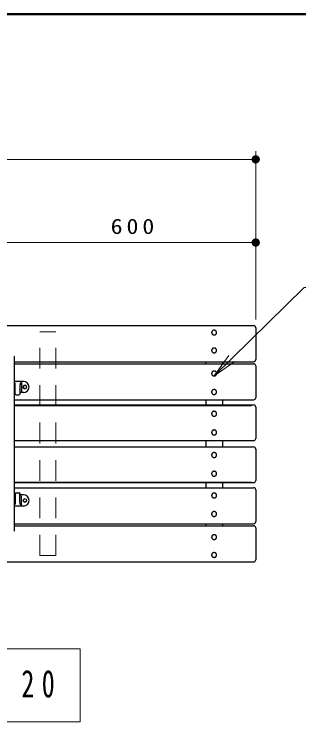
# Model space of a CAD drawing. Units: millimetres on the paper, scale 1:20. Extents: x -365 to 12, y -47 to 257.
# Drawn here: x -239.3 to -205, y 171.9 to 257 of the extents above; entities that cross this region are included whole.
import ezdxf

# ---------------------------------------------------------------- set-up
doc = ezdxf.new("R2010")
doc.units = ezdxf.units.MM
doc.linetypes.add('USER1', pattern=[4.5, 2.5, -2])
doc.layers.add('LY_1', color=7, linetype='Continuous', lineweight=25)
doc.layers.add('LY_2', color=7, linetype='Continuous', lineweight=13)
doc.styles.add('ＭＳ ゴシック', font='')
doc.styles.get('ＭＳ ゴシック').set_extended_font_data('MS Gothic')

# ---------------------------------------------------------------- blocks, each defined once
blk = doc.blocks.new('filled_dot')
at = {"color": 0, "linetype": 'Continuous', "lineweight": -2, "const_width": 1.25}
blk.add_lwpolyline([(-0.625, 0, 1), (0.625, 0, 1)], format="xyb", close=True, dxfattribs=at)

msp = doc.modelspace()

# ---------------------------------------------------------------- linework, layer by layer
at = {"layer": 'LY_1', "lineweight": 13}
for p, q in [((-210.217, 220.274), (-210.217, 240.524)), ((-300.217, 239.524), (-210.217, 239.524)), ((-240.217, 229.524), (-210.217, 229.524)), ((-215.217, 213.471), (-213.431, 215.933)), ((-215.217, 213.471), (-213.08, 215.576)), ((-212.729, 215.22), (-215.217, 213.471)), ((-231.309, 180.655), (-279.109, 180.655)), ((-231.309, 171.855), (-231.309, 180.655)), ((-279.109, 171.855), (-231.309, 171.855))]:
    msp.add_line(p, q, dxfattribs=at)
at = {"layer": 'LY_1', "color": 4}
for p, q in [((-299.967, 219.524), (-210.467, 219.524)), ((-210.217, 219.274), (-210.217, 215.434)), ((-239.217, 215.184), (-210.467, 215.184)), ((-239.217, 214.932), (-210.467, 214.932)), ((-210.217, 214.682), (-210.217, 210.853)), ((-239.217, 210.603), (-210.467, 210.603)), ((-216.217, 210.603), (-216.217, 209.979)), ((-214.217, 210.603), (-214.217, 209.979)), ((-239.217, 209.979), (-210.467, 209.979)), ((-210.217, 209.729), (-210.217, 205.946)), ((-239.217, 205.696), (-210.467, 205.696)), ((-216.217, 205.696), (-216.217, 204.931)), ((-214.217, 205.696), (-214.217, 204.931)), ((-239.217, 204.931), (-210.467, 204.931)), ((-210.217, 204.681), (-210.217, 200.899)), ((-239.217, 200.649), (-210.467, 200.649)), ((-239.217, 200.024), (-210.467, 200.024)), ((-210.217, 199.774), (-210.217, 195.946)), ((-239.217, 195.696), (-210.467, 195.696)), ((-239.217, 195.443), (-210.467, 195.443)), ((-210.217, 195.193), (-210.217, 191.353)), ((-299.967, 191.103), (-210.467, 191.103))]:
    msp.add_line(p, q, dxfattribs=at)
at = {"layer": 'LY_1', "color": 4, "linetype": 'USER1', "lineweight": 13}
for p, q in [((-236.167, 218.774), (-234.267, 218.774)), ((-236.167, 191.853), (-234.267, 191.853))]:
    msp.add_line(p, q, dxfattribs=at)
at = {"layer": 'LY_1', "linetype": 'USER1', "lineweight": 13}
for p, q in [((-236.167, 191.853), (-236.167, 218.774)), ((-234.267, 191.853), (-234.267, 218.774))]:
    msp.add_line(p, q, dxfattribs=at)
at = {"layer": 'LY_1'}
for p, q in [((-239.217, 194.856), (-239.217, 215.77)), ((-216.217, 214.932), (-216.217, 215.184)), ((-214.217, 215.184), (-214.217, 214.932)), ((-238.142, 212.813), (-239.217, 212.813)), ((-239.172, 212.606), (-239.217, 212.606)), ((-239.217, 212.17), (-239.172, 212.17)), ((-239.122, 211.313), (-239.122, 212.556)), ((-238.386, 212.702), (-238.386, 211.565)), ((-239.022, 211.213), (-238.664, 211.213)), ((-238.582, 211.788), (-238.582, 211.371)), ((-238.479, 211.45), (-238.576, 211.267)), ((-238.142, 211.463), (-238.457, 211.463)), ((-239.217, 209.921), (-210.717, 209.921)), ((-239.217, 200.706), (-210.717, 200.706)), ((-216.217, 200.649), (-216.217, 200.024)), ((-214.217, 200.649), (-214.217, 200.024)), ((-239.122, 199.313), (-239.122, 198.071)), ((-239.022, 199.413), (-238.664, 199.413)), ((-238.582, 198.838), (-238.582, 199.255)), ((-238.479, 199.177), (-238.576, 199.36)), ((-239.217, 198.456), (-239.172, 198.456)), ((-238.142, 199.163), (-238.457, 199.163)), ((-238.386, 197.925), (-238.386, 199.062)), ((-239.172, 198.021), (-239.217, 198.021)), ((-238.142, 197.813), (-239.217, 197.813)), ((-216.217, 195.696), (-216.217, 195.443)), ((-214.217, 195.696), (-214.217, 195.443))]:
    msp.add_line(p, q, dxfattribs=at)
at = {"layer": 'LY_1', "lineweight": 13}
msp.add_lwpolyline([(-215.217, 213.471), (-204.412, 224.113), (-156.143, 224.113)], dxfattribs=at)
at = {"layer": 'LY_1', "color": 4}
for points in [[(-214.917, 218.695), (-214.919, 218.72), (-214.922, 218.745), (-214.928, 218.769), (-214.935, 218.793), (-214.945, 218.816), (-214.958, 218.838), (-214.972, 218.859), (-214.988, 218.879), (-215.005, 218.898), (-215.025, 218.914), (-215.045, 218.93), (-215.067, 218.943), (-215.091, 218.955), (-215.115, 218.964), (-215.14, 218.972), (-215.165, 218.977), (-215.191, 218.98), (-215.217, 218.981), (-215.244, 218.98), (-215.269, 218.977), (-215.295, 218.972), (-215.32, 218.964), (-215.344, 218.955), (-215.367, 218.943), (-215.389, 218.93), (-215.41, 218.914), (-215.429, 218.898), (-215.447, 218.879), (-215.463, 218.859), (-215.477, 218.838), (-215.489, 218.816), (-215.499, 218.793), (-215.507, 218.769), (-215.513, 218.745), (-215.516, 218.72), (-215.517, 218.695), (-215.516, 218.67), (-215.513, 218.645), (-215.507, 218.621), (-215.499, 218.597), (-215.489, 218.574), (-215.477, 218.552), (-215.463, 218.531), (-215.447, 218.511), (-215.429, 218.493), (-215.41, 218.476), (-215.389, 218.46), (-215.367, 218.447), (-215.344, 218.436), (-215.32, 218.426), (-215.295, 218.418), (-215.269, 218.413), (-215.244, 218.41), (-215.217, 218.409), (-215.191, 218.41), (-215.165, 218.413), (-215.14, 218.418), (-215.115, 218.426), (-215.091, 218.436), (-215.067, 218.447), (-215.045, 218.46), (-215.025, 218.476), (-215.005, 218.493), (-214.988, 218.511), (-214.972, 218.531), (-214.958, 218.552), (-214.945, 218.574), (-214.935, 218.597), (-214.928, 218.621), (-214.922, 218.645), (-214.919, 218.67)], [(-214.917, 216.547), (-214.919, 216.572), (-214.922, 216.597), (-214.928, 216.621), (-214.935, 216.645), (-214.945, 216.668), (-214.958, 216.69), (-214.972, 216.711), (-214.988, 216.731), (-215.005, 216.75), (-215.025, 216.767), (-215.045, 216.782), (-215.067, 216.795), (-215.091, 216.807), (-215.115, 216.816), (-215.14, 216.824), (-215.165, 216.829), (-215.191, 216.832), (-215.217, 216.834), (-215.244, 216.832), (-215.269, 216.829), (-215.295, 216.824), (-215.32, 216.816), (-215.344, 216.807), (-215.367, 216.795), (-215.389, 216.782), (-215.41, 216.767), (-215.429, 216.75), (-215.447, 216.731), (-215.463, 216.711), (-215.477, 216.69), (-215.489, 216.668), (-215.499, 216.645), (-215.507, 216.621), (-215.513, 216.597), (-215.516, 216.572), (-215.517, 216.547), (-215.516, 216.522), (-215.513, 216.497), (-215.507, 216.473), (-215.499, 216.449), (-215.489, 216.426), (-215.477, 216.404), (-215.463, 216.383), (-215.447, 216.363), (-215.429, 216.345), (-215.41, 216.328), (-215.389, 216.313), (-215.367, 216.299), (-215.344, 216.288), (-215.32, 216.278), (-215.295, 216.271), (-215.269, 216.265), (-215.244, 216.262), (-215.217, 216.261), (-215.191, 216.262), (-215.165, 216.265), (-215.14, 216.271), (-215.115, 216.278), (-215.091, 216.288), (-215.067, 216.299), (-215.045, 216.313), (-215.025, 216.328), (-215.005, 216.345), (-214.988, 216.363), (-214.972, 216.383), (-214.958, 216.404), (-214.945, 216.426), (-214.935, 216.449), (-214.928, 216.473), (-214.922, 216.497), (-214.919, 216.522)], [(-214.917, 213.769), (-214.919, 213.795), (-214.922, 213.821), (-214.928, 213.846), (-214.935, 213.871), (-214.945, 213.895), (-214.958, 213.918), (-214.972, 213.94), (-214.988, 213.96), (-215.005, 213.979), (-215.025, 213.997), (-215.045, 214.013), (-215.067, 214.027), (-215.091, 214.039), (-215.115, 214.049), (-215.14, 214.057), (-215.165, 214.062), (-215.191, 214.066), (-215.217, 214.067), (-215.244, 214.066), (-215.269, 214.062), (-215.295, 214.057), (-215.32, 214.049), (-215.344, 214.039), (-215.367, 214.027), (-215.389, 214.013), (-215.41, 213.997), (-215.429, 213.979), (-215.447, 213.96), (-215.463, 213.94), (-215.477, 213.918), (-215.489, 213.895), (-215.499, 213.871), (-215.507, 213.846), (-215.513, 213.821), (-215.516, 213.795), (-215.517, 213.769), (-215.516, 213.743), (-215.513, 213.717), (-215.507, 213.692), (-215.499, 213.667), (-215.489, 213.643), (-215.477, 213.62), (-215.463, 213.598), (-215.447, 213.578), (-215.429, 213.559), (-215.41, 213.541), (-215.389, 213.525), (-215.367, 213.511), (-215.344, 213.499), (-215.32, 213.489), (-215.295, 213.482), (-215.269, 213.476), (-215.244, 213.473), (-215.217, 213.471), (-215.191, 213.473), (-215.165, 213.476), (-215.14, 213.482), (-215.115, 213.489), (-215.091, 213.499), (-215.067, 213.511), (-215.045, 213.525), (-215.025, 213.541), (-215.005, 213.559), (-214.988, 213.578), (-214.972, 213.598), (-214.958, 213.62), (-214.945, 213.643), (-214.935, 213.667), (-214.928, 213.692), (-214.922, 213.717), (-214.919, 213.743)], [(-214.917, 211.537), (-214.919, 211.563), (-214.922, 211.588), (-214.928, 211.614), (-214.935, 211.639), (-214.945, 211.663), (-214.958, 211.686), (-214.972, 211.707), (-214.988, 211.728), (-215.005, 211.747), (-215.025, 211.765), (-215.045, 211.781), (-215.067, 211.795), (-215.091, 211.807), (-215.115, 211.816), (-215.14, 211.824), (-215.165, 211.83), (-215.191, 211.833), (-215.217, 211.834), (-215.244, 211.833), (-215.269, 211.83), (-215.295, 211.824), (-215.32, 211.816), (-215.344, 211.807), (-215.367, 211.795), (-215.389, 211.781), (-215.41, 211.765), (-215.429, 211.747), (-215.447, 211.728), (-215.463, 211.707), (-215.477, 211.686), (-215.489, 211.663), (-215.499, 211.639), (-215.507, 211.614), (-215.513, 211.588), (-215.516, 211.563), (-215.517, 211.537), (-215.516, 211.511), (-215.513, 211.485), (-215.507, 211.46), (-215.499, 211.435), (-215.489, 211.411), (-215.477, 211.388), (-215.463, 211.366), (-215.447, 211.345), (-215.429, 211.326), (-215.41, 211.309), (-215.389, 211.293), (-215.367, 211.279), (-215.344, 211.267), (-215.32, 211.257), (-215.295, 211.249), (-215.269, 211.244), (-215.244, 211.24), (-215.217, 211.239), (-215.191, 211.24), (-215.165, 211.244), (-215.14, 211.249), (-215.115, 211.257), (-215.091, 211.267), (-215.067, 211.279), (-215.045, 211.293), (-215.025, 211.309), (-215.005, 211.326), (-214.988, 211.345), (-214.972, 211.366), (-214.958, 211.388), (-214.945, 211.411), (-214.935, 211.435), (-214.928, 211.46), (-214.922, 211.485), (-214.919, 211.511)], [(-214.917, 208.922), (-214.919, 208.948), (-214.922, 208.974), (-214.928, 209), (-214.935, 209.025), (-214.945, 209.049), (-214.958, 209.072), (-214.972, 209.094), (-214.988, 209.115), (-215.005, 209.134), (-215.025, 209.152), (-215.045, 209.168), (-215.067, 209.182), (-215.091, 209.194), (-215.115, 209.204), (-215.14, 209.212), (-215.165, 209.217), (-215.191, 209.221), (-215.217, 209.222), (-215.244, 209.221), (-215.269, 209.217), (-215.295, 209.212), (-215.32, 209.204), (-215.344, 209.194), (-215.367, 209.182), (-215.389, 209.168), (-215.41, 209.152), (-215.429, 209.134), (-215.447, 209.115), (-215.463, 209.094), (-215.477, 209.072), (-215.489, 209.049), (-215.499, 209.025), (-215.507, 209), (-215.513, 208.974), (-215.516, 208.948), (-215.517, 208.922), (-215.516, 208.896), (-215.513, 208.87), (-215.507, 208.845), (-215.499, 208.82), (-215.489, 208.796), (-215.477, 208.772), (-215.463, 208.75), (-215.447, 208.73), (-215.429, 208.71), (-215.41, 208.693), (-215.389, 208.677), (-215.367, 208.663), (-215.344, 208.651), (-215.32, 208.641), (-215.295, 208.633), (-215.269, 208.627), (-215.244, 208.624), (-215.217, 208.623), (-215.191, 208.624), (-215.165, 208.627), (-215.14, 208.633), (-215.115, 208.641), (-215.091, 208.651), (-215.067, 208.663), (-215.045, 208.677), (-215.025, 208.693), (-215.005, 208.71), (-214.988, 208.73), (-214.972, 208.75), (-214.958, 208.772), (-214.945, 208.796), (-214.935, 208.82), (-214.928, 208.845), (-214.922, 208.87), (-214.919, 208.896)], [(-214.917, 206.674), (-214.919, 206.7), (-214.922, 206.726), (-214.928, 206.752), (-214.935, 206.777), (-214.945, 206.801), (-214.958, 206.824), (-214.972, 206.846), (-214.988, 206.867), (-215.005, 206.886), (-215.025, 206.904), (-215.045, 206.92), (-215.067, 206.934), (-215.091, 206.946), (-215.115, 206.956), (-215.14, 206.964), (-215.165, 206.97), (-215.191, 206.973), (-215.217, 206.974), (-215.244, 206.973), (-215.269, 206.97), (-215.295, 206.964), (-215.32, 206.956), (-215.344, 206.946), (-215.367, 206.934), (-215.389, 206.92), (-215.41, 206.904), (-215.429, 206.886), (-215.447, 206.867), (-215.463, 206.846), (-215.477, 206.824), (-215.489, 206.801), (-215.499, 206.777), (-215.507, 206.752), (-215.513, 206.726), (-215.516, 206.7), (-215.517, 206.674), (-215.516, 206.648), (-215.513, 206.622), (-215.507, 206.597), (-215.499, 206.572), (-215.489, 206.548), (-215.477, 206.524), (-215.463, 206.502), (-215.447, 206.482), (-215.429, 206.462), (-215.41, 206.445), (-215.389, 206.429), (-215.367, 206.415), (-215.344, 206.403), (-215.32, 206.393), (-215.295, 206.385), (-215.269, 206.379), (-215.244, 206.376), (-215.217, 206.375), (-215.191, 206.376), (-215.165, 206.379), (-215.14, 206.385), (-215.115, 206.393), (-215.091, 206.403), (-215.067, 206.415), (-215.045, 206.429), (-215.025, 206.445), (-215.005, 206.462), (-214.988, 206.482), (-214.972, 206.502), (-214.958, 206.524), (-214.945, 206.548), (-214.935, 206.572), (-214.928, 206.597), (-214.922, 206.622), (-214.919, 206.648)], [(-214.917, 203.953), (-214.919, 203.979), (-214.922, 204.005), (-214.928, 204.031), (-214.935, 204.056), (-214.945, 204.08), (-214.958, 204.103), (-214.972, 204.125), (-214.988, 204.146), (-215.005, 204.165), (-215.025, 204.183), (-215.045, 204.199), (-215.067, 204.213), (-215.091, 204.225), (-215.115, 204.235), (-215.14, 204.243), (-215.165, 204.248), (-215.191, 204.252), (-215.217, 204.253), (-215.244, 204.252), (-215.269, 204.248), (-215.295, 204.243), (-215.32, 204.235), (-215.344, 204.225), (-215.367, 204.213), (-215.389, 204.199), (-215.41, 204.183), (-215.429, 204.165), (-215.447, 204.146), (-215.463, 204.125), (-215.477, 204.103), (-215.489, 204.08), (-215.499, 204.056), (-215.507, 204.031), (-215.513, 204.005), (-215.516, 203.979), (-215.517, 203.953), (-215.516, 203.927), (-215.513, 203.901), (-215.507, 203.876), (-215.499, 203.851), (-215.489, 203.826), (-215.477, 203.803), (-215.463, 203.781), (-215.447, 203.76), (-215.429, 203.741), (-215.41, 203.724), (-215.389, 203.708), (-215.367, 203.694), (-215.344, 203.682), (-215.32, 203.672), (-215.295, 203.664), (-215.269, 203.658), (-215.244, 203.655), (-215.217, 203.653), (-215.191, 203.655), (-215.165, 203.658), (-215.14, 203.664), (-215.115, 203.672), (-215.091, 203.682), (-215.067, 203.694), (-215.045, 203.708), (-215.025, 203.724), (-215.005, 203.741), (-214.988, 203.76), (-214.972, 203.781), (-214.958, 203.803), (-214.945, 203.826), (-214.935, 203.851), (-214.928, 203.876), (-214.922, 203.901), (-214.919, 203.927)], [(-214.917, 201.705), (-214.919, 201.731), (-214.922, 201.757), (-214.928, 201.783), (-214.935, 201.808), (-214.945, 201.832), (-214.958, 201.855), (-214.972, 201.877), (-214.988, 201.898), (-215.005, 201.917), (-215.025, 201.935), (-215.045, 201.951), (-215.067, 201.965), (-215.091, 201.977), (-215.115, 201.987), (-215.14, 201.995), (-215.165, 202), (-215.191, 202.004), (-215.217, 202.005), (-215.244, 202.004), (-215.269, 202), (-215.295, 201.995), (-215.32, 201.987), (-215.344, 201.977), (-215.367, 201.965), (-215.389, 201.951), (-215.41, 201.935), (-215.429, 201.917), (-215.447, 201.898), (-215.463, 201.877), (-215.477, 201.855), (-215.489, 201.832), (-215.499, 201.808), (-215.507, 201.783), (-215.513, 201.757), (-215.516, 201.731), (-215.517, 201.705), (-215.516, 201.679), (-215.513, 201.653), (-215.507, 201.628), (-215.499, 201.603), (-215.489, 201.579), (-215.477, 201.555), (-215.463, 201.533), (-215.447, 201.513), (-215.429, 201.493), (-215.41, 201.476), (-215.389, 201.46), (-215.367, 201.446), (-215.344, 201.434), (-215.32, 201.424), (-215.295, 201.416), (-215.269, 201.41), (-215.244, 201.407), (-215.217, 201.405), (-215.191, 201.407), (-215.165, 201.41), (-215.14, 201.416), (-215.115, 201.424), (-215.091, 201.434), (-215.067, 201.446), (-215.045, 201.46), (-215.025, 201.476), (-215.005, 201.493), (-214.988, 201.513), (-214.972, 201.533), (-214.958, 201.555), (-214.945, 201.579), (-214.935, 201.603), (-214.928, 201.628), (-214.922, 201.653), (-214.919, 201.679)], [(-214.917, 199.091), (-214.919, 199.117), (-214.922, 199.142), (-214.928, 199.168), (-214.935, 199.193), (-214.945, 199.217), (-214.958, 199.24), (-214.972, 199.261), (-214.988, 199.282), (-215.005, 199.301), (-215.025, 199.319), (-215.045, 199.335), (-215.067, 199.348), (-215.091, 199.36), (-215.115, 199.37), (-215.14, 199.378), (-215.165, 199.384), (-215.191, 199.387), (-215.217, 199.388), (-215.244, 199.387), (-215.269, 199.384), (-215.295, 199.378), (-215.32, 199.37), (-215.344, 199.36), (-215.367, 199.348), (-215.389, 199.335), (-215.41, 199.319), (-215.429, 199.301), (-215.447, 199.282), (-215.463, 199.261), (-215.477, 199.24), (-215.489, 199.217), (-215.499, 199.193), (-215.507, 199.168), (-215.513, 199.142), (-215.516, 199.117), (-215.517, 199.091), (-215.516, 199.065), (-215.513, 199.039), (-215.507, 199.014), (-215.499, 198.989), (-215.489, 198.965), (-215.477, 198.942), (-215.463, 198.92), (-215.447, 198.899), (-215.429, 198.88), (-215.41, 198.863), (-215.389, 198.847), (-215.367, 198.833), (-215.344, 198.821), (-215.32, 198.811), (-215.295, 198.803), (-215.269, 198.798), (-215.244, 198.794), (-215.217, 198.793), (-215.191, 198.794), (-215.165, 198.798), (-215.14, 198.803), (-215.115, 198.811), (-215.091, 198.821), (-215.067, 198.833), (-215.045, 198.847), (-215.025, 198.863), (-215.005, 198.88), (-214.988, 198.899), (-214.972, 198.92), (-214.958, 198.942), (-214.945, 198.965), (-214.935, 198.989), (-214.928, 199.014), (-214.922, 199.039), (-214.919, 199.065)], [(-214.917, 196.859), (-214.919, 196.884), (-214.922, 196.91), (-214.928, 196.936), (-214.935, 196.96), (-214.945, 196.984), (-214.958, 197.007), (-214.972, 197.029), (-214.988, 197.05), (-215.005, 197.069), (-215.025, 197.087), (-215.045, 197.102), (-215.067, 197.116), (-215.091, 197.128), (-215.115, 197.138), (-215.14, 197.146), (-215.165, 197.152), (-215.191, 197.155), (-215.217, 197.156), (-215.244, 197.155), (-215.269, 197.152), (-215.295, 197.146), (-215.32, 197.138), (-215.344, 197.128), (-215.367, 197.116), (-215.389, 197.102), (-215.41, 197.087), (-215.429, 197.069), (-215.447, 197.05), (-215.463, 197.029), (-215.477, 197.007), (-215.489, 196.984), (-215.499, 196.96), (-215.507, 196.936), (-215.513, 196.91), (-215.516, 196.884), (-215.517, 196.859), (-215.516, 196.833), (-215.513, 196.807), (-215.507, 196.781), (-215.499, 196.757), (-215.489, 196.733), (-215.477, 196.71), (-215.463, 196.688), (-215.447, 196.667), (-215.429, 196.648), (-215.41, 196.631), (-215.389, 196.615), (-215.367, 196.601), (-215.344, 196.589), (-215.32, 196.579), (-215.295, 196.571), (-215.269, 196.565), (-215.244, 196.562), (-215.217, 196.561), (-215.191, 196.562), (-215.165, 196.565), (-215.14, 196.571), (-215.115, 196.579), (-215.091, 196.589), (-215.067, 196.601), (-215.045, 196.615), (-215.025, 196.631), (-215.005, 196.648), (-214.988, 196.667), (-214.972, 196.688), (-214.958, 196.71), (-214.945, 196.733), (-214.935, 196.757), (-214.928, 196.781), (-214.922, 196.807), (-214.919, 196.833)], [(-214.917, 194.08), (-214.919, 194.105), (-214.922, 194.13), (-214.928, 194.154), (-214.935, 194.178), (-214.945, 194.201), (-214.958, 194.223), (-214.972, 194.245), (-214.988, 194.264), (-215.005, 194.283), (-215.025, 194.3), (-215.045, 194.315), (-215.067, 194.328), (-215.091, 194.34), (-215.115, 194.349), (-215.14, 194.357), (-215.165, 194.362), (-215.191, 194.366), (-215.217, 194.367), (-215.244, 194.366), (-215.269, 194.362), (-215.295, 194.357), (-215.32, 194.349), (-215.344, 194.34), (-215.367, 194.328), (-215.389, 194.315), (-215.41, 194.3), (-215.429, 194.283), (-215.447, 194.264), (-215.463, 194.245), (-215.477, 194.223), (-215.489, 194.201), (-215.499, 194.178), (-215.507, 194.154), (-215.513, 194.13), (-215.516, 194.105), (-215.517, 194.08), (-215.516, 194.055), (-215.513, 194.031), (-215.507, 194.006), (-215.499, 193.982), (-215.489, 193.959), (-215.477, 193.937), (-215.463, 193.916), (-215.447, 193.896), (-215.429, 193.878), (-215.41, 193.861), (-215.389, 193.846), (-215.367, 193.832), (-215.344, 193.821), (-215.32, 193.811), (-215.295, 193.804), (-215.269, 193.798), (-215.244, 193.795), (-215.217, 193.794), (-215.191, 193.795), (-215.165, 193.798), (-215.14, 193.804), (-215.115, 193.811), (-215.091, 193.821), (-215.067, 193.832), (-215.045, 193.846), (-215.025, 193.861), (-215.005, 193.878), (-214.988, 193.896), (-214.972, 193.916), (-214.958, 193.937), (-214.945, 193.959), (-214.935, 193.982), (-214.928, 194.006), (-214.922, 194.031), (-214.919, 194.055)], [(-214.917, 191.932), (-214.919, 191.957), (-214.922, 191.982), (-214.928, 192.006), (-214.935, 192.03), (-214.945, 192.053), (-214.958, 192.076), (-214.972, 192.097), (-214.988, 192.116), (-215.005, 192.135), (-215.025, 192.152), (-215.045, 192.167), (-215.067, 192.18), (-215.091, 192.192), (-215.115, 192.201), (-215.14, 192.209), (-215.165, 192.214), (-215.191, 192.218), (-215.217, 192.219), (-215.244, 192.218), (-215.269, 192.214), (-215.295, 192.209), (-215.32, 192.201), (-215.344, 192.192), (-215.367, 192.18), (-215.389, 192.167), (-215.41, 192.152), (-215.429, 192.135), (-215.447, 192.116), (-215.463, 192.097), (-215.477, 192.076), (-215.489, 192.053), (-215.499, 192.03), (-215.507, 192.006), (-215.513, 191.982), (-215.516, 191.957), (-215.517, 191.932), (-215.516, 191.907), (-215.513, 191.883), (-215.507, 191.858), (-215.499, 191.834), (-215.489, 191.811), (-215.477, 191.789), (-215.463, 191.768), (-215.447, 191.748), (-215.429, 191.73), (-215.41, 191.713), (-215.389, 191.698), (-215.367, 191.684), (-215.344, 191.673), (-215.32, 191.663), (-215.295, 191.656), (-215.269, 191.65), (-215.244, 191.647), (-215.217, 191.646), (-215.191, 191.647), (-215.165, 191.65), (-215.14, 191.656), (-215.115, 191.663), (-215.091, 191.673), (-215.067, 191.684), (-215.045, 191.698), (-215.025, 191.713), (-215.005, 191.73), (-214.988, 191.748), (-214.972, 191.768), (-214.958, 191.789), (-214.945, 191.811), (-214.935, 191.834), (-214.928, 191.858), (-214.922, 191.883), (-214.919, 191.907)]]:
    msp.add_lwpolyline(points, close=True, dxfattribs=at)
at = {"layer": 'LY_1'}
for points in [[(-238.386, 212.702), (-238.423, 212.683), (-238.458, 212.66), (-238.488, 212.633), (-238.513, 212.601), (-238.531, 212.564), (-238.543, 212.522), (-238.55, 212.473), (-238.556, 212.417), (-238.561, 212.349), (-238.565, 212.273), (-238.569, 212.192), (-238.572, 212.111), (-238.575, 212.031), (-238.577, 211.955), (-238.578, 211.886), (-238.579, 211.828), (-238.58, 211.783), (-238.581, 211.753), (-238.581, 211.742), (-238.582, 211.753), (-238.582, 211.788)], [(-238.386, 197.925), (-238.423, 197.943), (-238.458, 197.966), (-238.488, 197.993), (-238.513, 198.026), (-238.531, 198.063), (-238.543, 198.105), (-238.55, 198.153), (-238.556, 198.209), (-238.561, 198.278), (-238.565, 198.354), (-238.569, 198.434), (-238.572, 198.516), (-238.575, 198.596), (-238.577, 198.672), (-238.578, 198.74), (-238.579, 198.799), (-238.58, 198.844), (-238.581, 198.874), (-238.581, 198.884), (-238.582, 198.874), (-238.582, 198.838)]]:
    msp.add_lwpolyline(points, dxfattribs=at)
at = {"layer": 'LY_1', "lineweight": 13}
for centre in [(-237.967, 212.138), (-237.967, 198.488)]:
    msp.add_circle(centre, 0.225, dxfattribs=at)
at = {"layer": 'LY_1'}
for centre in [(-237.967, 212.138), (-237.967, 198.488)]:
    msp.add_circle(centre, 0.2, dxfattribs=at)
at = {"layer": 'LY_1', "color": 4}
for centre, start, end in [((-210.467, 219.274), 0, 89.99998), ((-210.467, 215.434), 270.00002, 0), ((-210.467, 214.682), 0, 89.99998), ((-210.467, 210.853), 270.00002, 0), ((-210.467, 209.729), 0, 89.99998), ((-210.467, 205.946), 270.00002, 0), ((-210.467, 204.681), 0, 89.99998), ((-210.467, 200.899), 270.00002, 0), ((-210.467, 199.774), 0, 89.99998), ((-210.467, 195.946), 270.00002, 0), ((-210.467, 195.193), 0, 89.99998), ((-210.467, 191.353), 270.00002, 0)]:
    msp.add_arc(centre, 0.25, start, end, dxfattribs=at)
at = {"layer": 'LY_1'}
for centre, radius, start, end in [((-239.267, 215.77), 0.05, 0, 81.46923), ((-239.172, 212.556), 0.05, 360, 90), ((-239.172, 212.12), 0.05, 0, 90), ((-238.142, 212.138), 0.675, 270, 90), ((-239.022, 211.313), 0.1, 180, 270), ((-238.664, 211.313), 0.1, 270, 332.13251), ((-238.457, 211.438), 0.025, 90, 152.13251), ((-239.022, 199.313), 0.1, 90, 180), ((-238.664, 199.313), 0.1, 27.86749, 90), ((-239.172, 198.506), 0.05, 270, 0), ((-238.457, 199.188), 0.025, 207.86749, 270), ((-238.142, 198.488), 0.675, 270, 90), ((-239.172, 198.071), 0.05, 270, 0), ((-239.267, 194.856), 0.05, 278.53077, 0)]:
    msp.add_arc(centre, radius, start, end, dxfattribs=at)
at = {"layer": 'LY_2', "lineweight": 50}
msp.add_line((0, 257), (-365, 257), dxfattribs=at)

# ---------------------------------------------------------------- block references
at = {"layer": 'LY_1', "lineweight": 13, "xscale": 0.4, "yscale": 0.4, "rotation": 180}
for p in [(-210.217, 239.524), (-210.217, 229.524)]:
    msp.add_blockref('filled_dot', p, dxfattribs=at)

# ---------------------------------------------------------------- texts
at = {"layer": 'LY_1', "style": 'ＭＳ ゴシック'}
for s, insert, char_height, attachment_point in [('\\T1.33;\\W1.15;600', (-224.801, 230.524), 1.833, 8), ('\\T1.56;\\W0.7;平面図\u3000Ｓ＝１／20', (-277.709, 176.255), 3.299, 4)]:
    msp.add_mtext(s, dxfattribs=dict(at, insert=insert, char_height=char_height, attachment_point=attachment_point))

doc.saveas('drawing.dxf')
